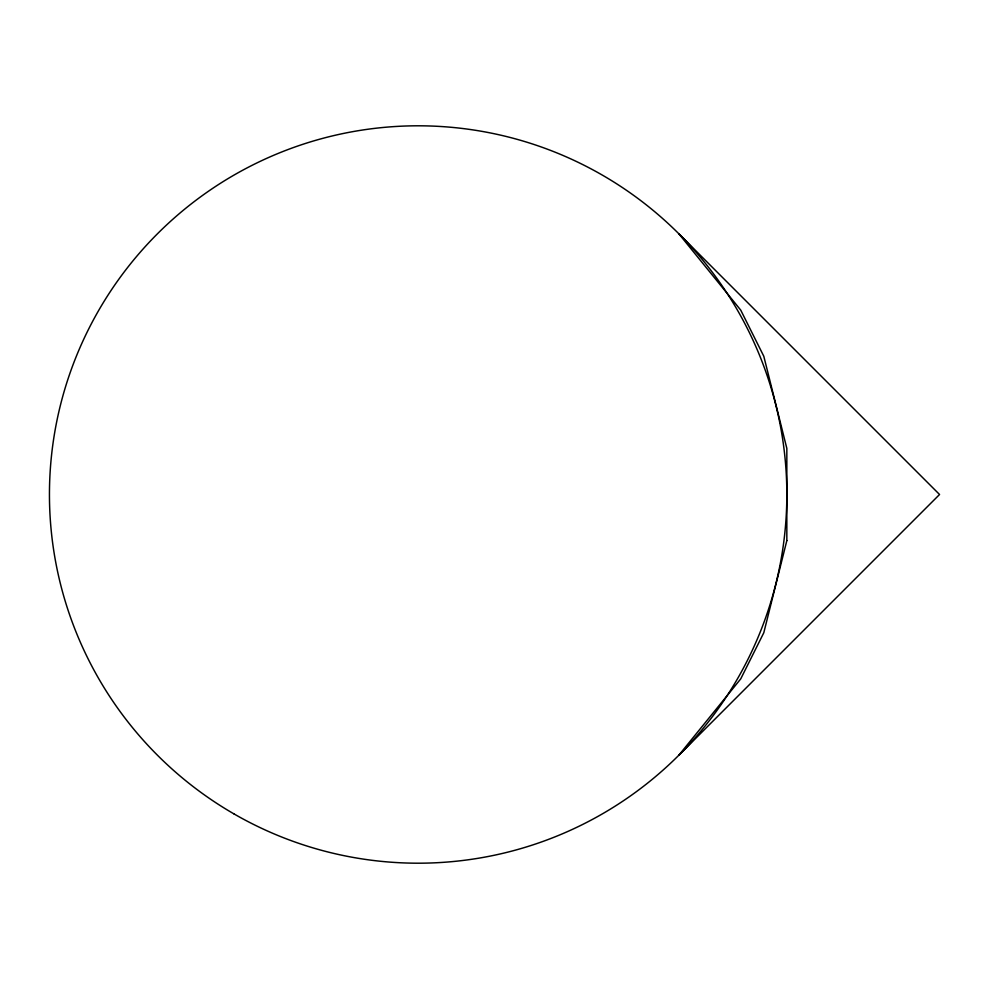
<?xml version="1.0" encoding="UTF-8"?>
<svg xmlns="http://www.w3.org/2000/svg" width="989" height="989" viewBox="0 0 989 989"><rect width="100%" height="100%" fill="white"/><g stroke="black" fill="none" stroke-linecap="round" stroke-linejoin="round"><path stroke-width="1.48" d="M786.836 540.587L763.792 632.762L740.749 678.85L678.85 755.2L939.55 494.5L678.85 233.8L740.749 310.15L763.792 356.238L786.836 448.413L786.836 540.587M233.8 813.799A368.687 368.687 0 0 0 786.836 494.5A368.687 368.687 0 0 0 233.8 175.201A368.687 368.687 0 0 0 233.8 813.799"/></g></svg>
